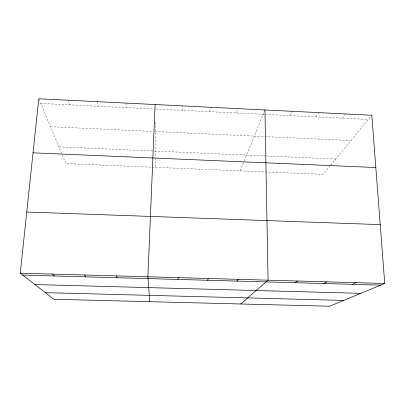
<?xml version="1.0" encoding="UTF-8"?>
<svg xmlns="http://www.w3.org/2000/svg" width="405" height="405" viewBox="0 0 405 405"><rect width="100%" height="100%" fill="white"/><g stroke="black" fill="none" stroke-linecap="round" stroke-linejoin="round"><path stroke-width="0.3" stroke-dasharray="2.02 1.52" d="M182.402 110.347L182.847 105.902M209.501 111.674L210.392 107.264M236.414 112.99L237.745 108.616M240.089 170.875L243.901 161.519M244.139 160.937L264.698 110.504M289.707 115.597L291.909 111.294M316.092 116.888L318.715 112.62M342.301 118.174L345.343 113.942M330.288 165.711L323.19 174.342L65.914 163.6L61.813 153.804M330.683 165.23L371.79 115.248M58.922 146.883L265.903 155.94M266.531 155.965L335.811 158.998M50.473 126.694L153.313 131.443M155.166 131.529L350.968 140.565M40.738 103.417L154.497 108.986M155.743 109.046L368.342 119.445M39.037 99.352L61.575 153.227M68.187 100.227L69.635 104.829M97.367 101.67L98.329 106.237M126.345 103.103L126.826 107.629M155.15 122.148L155.216 157.343M155.216 157.965L155.231 167.331"/><path stroke-width="0.61" d="M155.115 104.53L147.896 276.777L149.799 301.695M20.25 273.173L38.794 98.774L371.79 115.248L384.75 283.47L329.63 306.226L53.951 299.28L20.25 273.173L384.75 283.47M177.876 279.43L178.281 277.638M207.492 280.26L208.433 278.488M236.9 281.085L238.363 279.334M240.717 303.988L268.075 280.174L264.921 109.963M295.068 282.715L297.564 281.004M323.838 283.52L326.84 281.834M352.401 284.32L355.899 282.655M34.946 284.558L360.86 293.331M45.401 292.658L343.724 300.409M22.715 275.081L380.761 285.115M26.755 212.017L380.219 224.628M33.048 152.832L375.82 167.533M52.539 274.084L54.407 275.967M84.569 274.99L85.855 276.848M116.356 275.886L117.065 277.724"/></g></svg>
